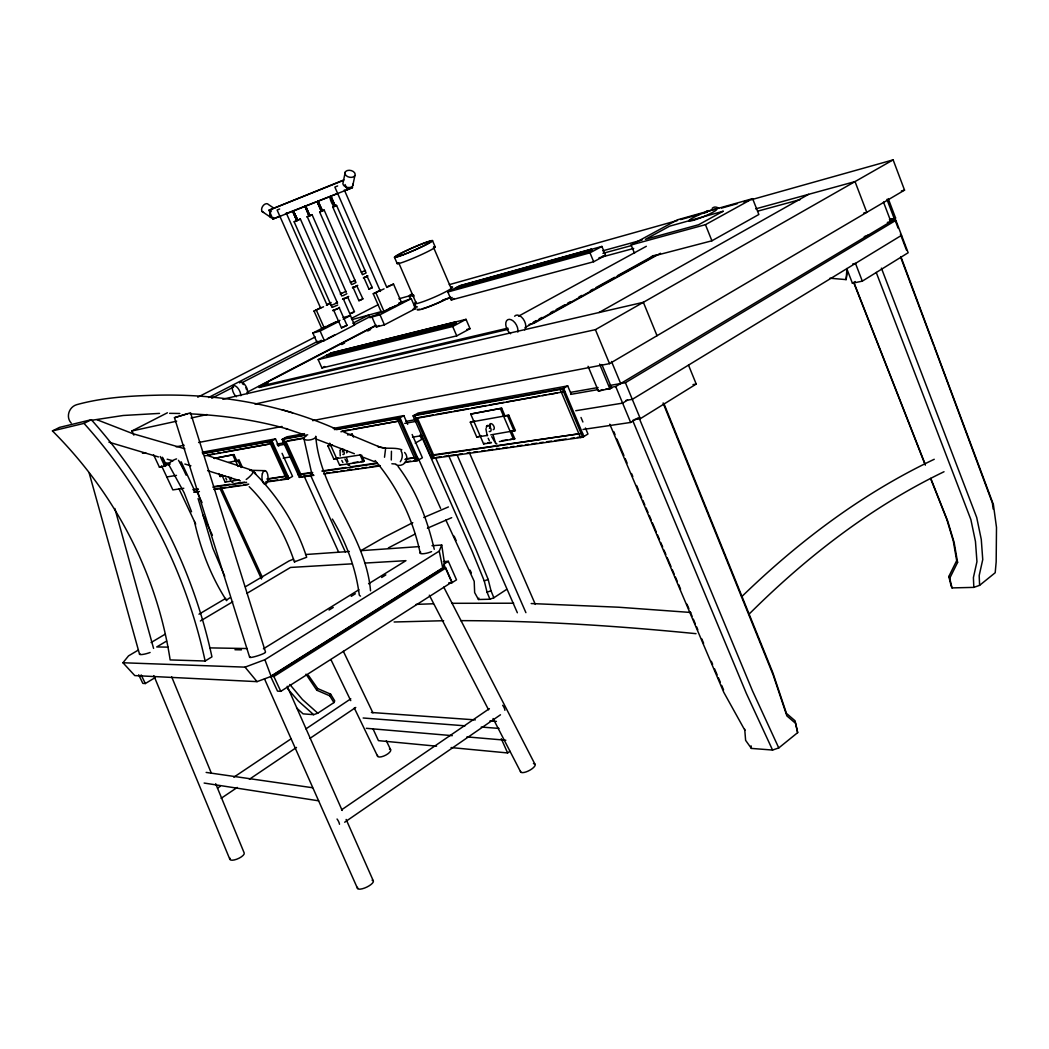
<?xml version="1.0" encoding="UTF-8"?>
<svg xmlns="http://www.w3.org/2000/svg" width="1049" height="1049" viewBox="0 0 1049 1049"><rect width="100%" height="100%" fill="white"/><g stroke="black" fill="none" stroke-linecap="round" stroke-linejoin="round"><path stroke-width="1.5" d="M391.447 451.267L391.29 460.013M321.479 211.151L319.67 212.055L351.533 284.541L353.343 283.912L355.965 282.509L324.154 210.049L322.03 210.98M847.304 271.953L846.11 279.611L829.916 278.221M384.511 457.246L385.507 449.365M846.949 268.623L846.11 279.611M340.046 450.401L340.23 455.974M345.252 172.062L343.18 182.277A5.153 3.449 12.6 0 0 347.534 187.469A5.153 3.449 12.6 0 0 352.962 184.021M352.752 185.791L354.877 175.603A5.179 3.449 12.6 0 0 349.147 170.279A5.179 3.449 12.6 0 0 346.157 175.629A5.179 3.449 12.6 0 0 354.877 175.603M346.222 292.238L312.038 214.639L307.278 216.697L341.764 296.067M506.667 589.381L493.869 597.773L489.935 599.228L478.475 599.517L478.895 598.153M294.179 221.759L300.381 219.031L294.153 221.824L332.035 307.396M138.389 650.039L128.529 655.874L122.956 662.758L134.783 675.595L257.044 681.64L271.153 676.395L442.796 568.191L444.54 563.706L441.721 545.021L431.991 545.703M122.956 662.758L245.06 667.138L264.886 659.703L439.243 551.118L441.721 545.021M296.618 707.983L303.095 713.858L313.664 714.671L317.781 713.176L333.936 702.581L334.736 700.876L330.592 694.123L317.65 688.537L308.432 675.359M333.936 702.581L329.779 695.828L330.592 694.123M900.868 256.625L993.39 504.569L996.498 527.424L996.17 561.884L995.199 572.728L979.609 585.342L973.826 587.374L952.046 587.912L951.168 586.076L948.834 576.491L956.688 560.638L953.266 540.851L946.801 519.412L930.581 478.475M952.046 587.912L949.712 578.287L957.593 562.395L954.157 542.556L947.68 521.051L930.804 478.475M329.779 695.828L316.811 690.229L317.65 688.537M496.977 444.015L495.443 443.452M349.737 465.494L348.189 465.153M232.93 482.527L232.511 482.016A1.547 0.682 -76.9 0 0 231.79 482.12M490.145 427.441L490.04 427.572A1.954 0.97 -60.9 0 1 489.411 428.294M343.469 450.873L343.377 450.978A1.731 0.761 -62.5 0 1 342.328 451.896M748.802 614.399C806.038 557.307 870.945 506.929 944.021 471.735M741.551 596.829C798.328 541.677 862.488 493.253 934.239 459.278M233.547 484.468L232.826 484.572M744.711 729.199L745.616 740.345L751.359 748.409L772.562 750.048L778.764 747.937L797.66 732.635L795.076 720.794L786.448 713.386L772.825 672.684L663.873 403.445M340.741 449.431L341.62 449.287M350.366 467.657L349.474 467.788M388.694 308.839L395.067 306.347L392.195 307.147M451.096 747.57L507.611 752.946L509.932 751.268M341.463 327.865L346.983 325.321L341.463 327.865L333.648 310.098M347.573 296.906L354.496 311.737L352.7 312.825L349.907 313.848L343.325 298.847M368.946 289.118L372.29 287.583L368.946 289.118L363.911 277.631M344.675 822.232L500.478 714.789M333.28 310.098L332.73 310.635L337.175 308.983M341.515 809.867L489.385 708.652M347.599 297.142L348.701 296.474L347.35 296.88M343.666 298.611L342.564 299.28L345.2 298.296M497.593 446.468L496.452 446.638M330.999 304.944C329.334 306.754 341.253 301.024 336.204 302.571M486.946 425.828L488.087 425.645M221.116 798.341L237.271 787.445M249.387 779.263L296.513 747.452M309.98 738.365L355.755 707.459M356.791 285.905L362.875 298.86L360.528 300.132L358.902 300.683L353.067 287.4M217.536 788.127L220.251 786.304M233.848 777.191L290.966 738.902M305.928 728.885L350.799 698.804M361.315 272.229L365.498 270.537L364.475 270.786M280.791 691.33L451.962 582.09L445.746 568.047L442.206 568.217L270.616 676.369L277.526 691.147L280.791 691.33L273.868 676.513L270.616 676.369M448.749 582.851L451.988 582.719L456.512 579.835L448.329 561.32L443.412 561.595M273.868 676.513L445.746 568.047M448.329 561.32L443.779 564.178L451.988 582.719M634.002 419.639L640.323 418.695L696.221 384.065L688.498 365.118M846.74 268.544L852.417 283.243L862.317 281.132L908.159 252.743L895.872 220.342L887.362 222.427M852.417 283.243L855.184 281.525M263.378 648.833L358.889 589.774M368.579 583.782L405.95 560.664L365.301 563.051M583.021 429.461L630.659 422.445L638.015 417.895M329.084 610.033L333.241 607.463M351.231 596.33L355.375 593.76M381.666 577.475L385.822 574.904M249.177 486.684C270.209 507.624 285.053 533.849 294.415 561.884L295.293 561.346M570.879 393.427L567.706 385.914L418.131 413.044L413.096 415.876L431.847 458.597L582.693 437.236L587.964 434.011L585.434 427.992M582.562 433.289L430.601 455.764L431.755 455.096M581.71 436.804L580.49 437.538L560.192 389.441L561.425 388.72M627.551 400.128L622.621 403.131L575.744 410.723M901.55 235.33L632.298 399.354L626.004 400.377M205.132 661.014L211.937 656.858C192.937 568.768 151.515 486.828 91.315 419.705L59.57 427.376L52.45 430.929C114.629 492.978 156.812 572.885 170.148 659.926L205.132 661.014C186.093 572.688 144.487 490.565 83.999 423.376L52.45 430.929M138.691 674.795L142.834 683.397L145.326 683.542L155.121 677.628M588.056 366.285L598.428 391.107L611.685 388.104L601.877 364.554M889.696 219.923L895.584 218.022L888.228 198.615M610.885 387.356L615.711 386.517L894.758 219.241L898.154 228.184M609.377 385.534L625.401 382.715L895.872 220.342M598.428 391.107L602.991 389.612M166.594 641.083L156.734 646.945L168.05 647.141M200.385 620.995L232.786 601.759M246.869 593.393L290.521 567.443L352.294 563.824M499.39 441.59L514.797 438.784L511.676 431.506M490.775 434.876L515.374 430.562L508.804 415.234L504.136 416.02M504.805 415.496L501.684 408.218L470.686 414.067L483.602 443.911L484.782 443.216M151.082 642.539L165.165 634.199M198.982 614.203L225.758 598.376M245.479 586.706L289.157 560.874L293.628 559.143M312.576 420.623L609.521 363.649L904.54 190.131L893.132 159.868L751.477 199.69M564.965 391.552L414.342 418.735M360.843 550.673L384.065 537.35L412.808 522.651M474.581 420.951L470.293 422.157L476.731 437.04L481.032 435.859M413.096 415.876L562.382 389.048L567.706 385.914M431.847 458.597L433.001 457.928M434.758 457.679L433.604 458.361L414.827 415.561L415.994 414.906M470.293 422.157L508.804 415.234M416.873 460.223L415.732 460.891L397.151 418.748L398.305 418.092M404.508 462.478L417.436 460.642L422.393 457.77L412.152 434.522M417.358 457.18L404.888 459.475M470.686 414.067L501.684 408.218M415.234 443.15L421.737 439.413L419.902 435.217M329.753 443.176L339.627 465.153L363.124 461.691L364.252 461.049L361.577 455.056M254.986 404.062L595.399 329.661L893.132 159.868M339.627 465.153L340.741 464.523M599.005 312.536L808.595 194.34M336.48 429.644L398.843 418.433L403.839 415.627L407.681 424.347M304.472 433.643L286.836 436.843L282.115 439.413L299.371 477.374L300.447 476.771M301.837 476.574L300.761 477.177L283.492 439.164L284.581 438.574M401.243 420.61L340.886 431.755M329.006 445.235L327.891 445.851L333.805 459.016L338.001 457.915M287.859 475.905L267.495 479.275M287.636 478.58L286.561 479.183L269.475 441.681L270.55 441.104M651.311 256.625L711.904 240.798L758.847 214.494L752.618 198.654L677.418 219.831L631.092 244.968L634.501 253.307M265.397 482.186L287.924 479L292.553 476.39L282.063 453.325M351.087 434.745L352.228 434.116L353.552 437.105M536.249 320.574L533.403 322.148L533.889 323.302L660.477 253.268M539.094 319.001L541.94 317.441M550.476 312.72L553.321 311.147M556.167 309.573L564.703 304.853M567.548 303.279L570.394 301.706M578.93 296.985L581.775 295.412M590.312 290.704L593.157 289.131M596.002 287.557L614.504 277.329M617.35 275.756L654.34 255.313M525.09 327.511L656.766 254.697M631.092 244.968L705.452 224.67L752.618 198.654M221.693 474.659L225.102 482.042L226.138 481.478M350.877 313.166L349.907 313.848M328.966 325.269L329.871 324.77M218.703 473.558L220.067 476.508L221.103 475.931M194.117 492.283L195.127 491.732M518.534 316.182L646.341 246.292M228.695 462.373L239.146 460.236L242.227 466.936M273.042 443.373L205.158 455.791M456.735 335.864L470.044 328.678L466.031 319.342L330.71 353.107L318.188 359.637L321.912 367.963L456.735 335.864L452.709 326.501L318.188 359.637M591.4 249.138L587.427 251.262L456.118 287.649L456.538 288.645L587.886 252.363L591.859 250.239L591.4 249.138L459.895 285.682L447.831 291.989L451.254 299.962L593.668 261.752L605.561 255.327L601.903 246.436L459.16 286.075M202.483 453.719L270.812 441.445L275.494 438.902L278.772 446.113M338.001 308.485L339.522 307.37M233.966 454.597L214.166 458.413L233.966 454.597L237.231 461.678M332.782 207.02L335.234 205.958L330.973 196.215L334.985 206.076L332.782 207.046L362.364 274.589M336.559 205.381L335.051 206.115L336.559 205.355L366.114 272.95L362.679 274.576M337.726 305.023L332.507 307.305M324.154 210.088L322.358 210.954M343.01 298.86L344.308 298.27M348.255 296.906L346.118 297.89M450.873 324.377L455.305 321.991L455.804 323.158L451.372 325.531L327.026 356.306L326.554 355.27L450.873 324.377L451.372 325.531M452.709 326.501L466.031 319.342M447.831 291.989L589.984 252.822L601.903 246.436M388.366 547.906L415.286 533.954M352.792 287.413L353.539 287.02M353.919 286.901L352.425 287.767L353.972 287.203M312.025 214.678L306.859 216.946M366.586 276.556L367.858 275.913L366.521 276.333M367.53 276.123L365.97 276.857M341.568 293.182L340.256 294.061L345.921 291.36M164.234 464.419L166.896 463.002M153.56 454.702L159.461 467.277L160.799 466.569M159.461 467.277L166.175 465.625L162.228 457.194M351.205 281.735C347.232 284.017 358.325 279.27 354.234 280.411M321.912 367.963L324.692 366.507M451.254 299.962L454.073 298.48M327.026 356.306L329.806 354.85M456.538 288.645L460.327 286.679M247.026 392.313L376.132 325.151M508.359 329.268L259.378 387.435L258.959 386.53L376.014 325.623M259.378 387.435L268.046 382.924M341.725 344.544L344.61 343.049M367.727 330.999L370.612 329.504M381.836 311.855L371.936 316.968L376.329 326.973L379.148 325.492M376.329 326.973L384.406 324.849L415.561 308.59L411.247 298.624L398.817 303.095M211.793 398.279L233.481 387.094M242.162 382.61L323.144 340.846M327.485 338.617L334.71 334.88M353.513 325.19L369.418 316.982L374.152 315.697M325.806 326.423L312.851 333.031L317.073 342.512L324.351 340.597L354.614 324.993L350.445 315.552L343.075 317.598M380.013 290.35L373.26 293.772L381.534 312.668L388.812 308.917M381.534 312.668L401.701 302.899L393.506 284.069L386.753 286.915M371.936 316.968L380 314.779L411.247 298.624M208.567 397.519L317.821 341.266M352.792 323.262L368.815 315.015L370.061 317.86M317.073 342.512L321.387 340.282M312.851 333.031L320.115 331.064L338.893 321.466M343.22 319.25L350.445 315.552M133.905 435.138L131.938 430.955L167.394 412.782M197.776 397.191L315.238 336.965M351.389 318.437L378.453 304.564M496.282 443.425L496.374 443.386A1.954 1.088 -75.1 0 0 495.836 443.216M321.112 307.488L314.018 311.055L321.977 328.953L336.1 321.728M321.977 328.953L339.955 320.338M373.26 293.772L384.052 288.868M386.753 287.492L393.506 284.069M489.267 425.422L490.408 425.238M83.999 423.376L91.315 419.705M326.79 304.63L331.051 302.492M314.018 311.055L323.538 306.78M326.383 305.351L330.645 303.2M319.67 212.055L322.476 210.81L317.808 201.369L317.126 201.67L321.361 211.295L317.218 201.657M330.973 196.215C326.855 198.667 341.187 217.877 330.081 196.596M309.757 215.674C296.08 186.381 317.926 235.959 305.81 206.05M297.811 220.198L293.235 210.967L297.811 220.198L296.723 220.67L292.645 211.255L296.801 220.644M349.16 464.969L349.238 464.93A1.731 0.852 -76.3 0 0 348.347 465.061M318.253 201.185L317.572 201.5M292.999 211.098L293.589 210.823M389.612 308.327L390.844 307.737M338.525 308.34L333.648 310.202M347.403 297.365L345.055 298.44M356.621 286.089L354.588 287.02M343.915 179.903L268.95 210.22L272.91 219.097L352.621 187.601L345.003 190.577M272.91 219.097L280.922 215.622M427.415 528.211L451.699 517.668M423.77 517.511L448.421 506.942M304.708 206.522L305.574 206.168M366.088 276.844L364.357 277.579M351.717 312.759L353.487 312.025M331.051 324.207L332.336 323.643M279.637 208.987L277.106 210.036L320.574 307.947M337.647 185.935L334.867 187.076L380.459 291.438M308.983 216.015L305.141 206.365M310.006 215.556L305.377 206.22M335.234 205.958L330.514 196.399M365.288 277.146L363.715 277.801M268.95 210.22L343.298 180.454M353.605 287.413L357.748 285.433L356.188 285.918M342.892 295.726L346.878 293.72M864.245 236.654L868.69 234.871M285.498 213.826L316.011 201.906M319.066 200.713L337.372 193.567M489.935 599.228L487.064 592.213L484.258 580.91L488.178 579.441L476.023 549.65L435.689 458.072M487.064 592.213L490.998 590.744L488.178 579.441M249.675 657.356L174.462 417.686L175.249 417.41L190.551 412.782L265.528 652.085M344.347 298.637L343.338 298.939M333.516 323.184L334.919 322.79L328.966 325.662M187.837 413.673L174.462 417.686M398.908 298.808L409.923 295.713M449.274 284.646L677.51 220.487M680.657 219.608L699.539 214.298M702.686 213.406L707.406 212.082M721.581 208.095L737.316 203.676M743.61 201.906L748.33 200.582M398.987 303.659L401.701 302.899M469.716 284.069L474.423 282.771M477.544 281.906L482.252 280.608M496.334 276.7L501.042 275.402M549.584 261.948L554.278 260.65M568.374 256.743L573.069 255.445M588.725 251.104L591.859 250.239M351.848 319.67L381.954 311.409M602.729 250.829L642.145 240.011M755.686 208.856L855.027 181.595L866.776 212.344L863.602 213.144M602.965 253.333L631.367 245.597M757.614 211.19L800.217 199.572M602.414 256.179L605.561 255.327M414.25 307.698L417.41 306.846M442.665 300.014L452.145 297.457M598.979 257.805L633.714 248.429M412.834 309.324L415.561 308.59M901.379 190.957L904.54 190.131M455.305 321.991L330.737 353.08L331.209 354.129M452.657 323.944L455.804 323.158M889.447 219.529L895.584 218.022M889.998 220.421L894.758 219.241M334.107 206.443L329.924 196.688M466.884 329.438L470.044 328.678M258.959 386.53L507.873 328.14M529.102 324.429L533.889 323.302M367.006 276.162L372.29 287.583M222.794 399.21L643.365 302.309L657.028 335.706M852.667 264.02L855.486 263.391L862.317 281.132M131.938 430.955L176.678 421.173M191.062 418.026L207.046 414.539M362.875 298.86L358.902 300.683M91.093 420.374L123.218 415.483L159.514 413.398M142.428 453.273L145.641 452.657M176.14 446.808L184.165 445.261M198.602 442.494L282.076 426.471M202.182 452.198L275.494 438.902M333.32 428.412L403.839 415.627M203.519 453.168L271.888 440.855L289 478.396L280.948 479.537M283.217 438.823L304.013 435.073M334.408 429.605L399.997 417.79L418.59 459.973L413.726 460.668M414.25 415.22L563.615 388.327L583.913 436.489L577.422 437.407M282.115 439.413L307.698 434.811M207.781 454.951L214.153 453.824M217.34 453.26L220.513 452.696M223.699 452.132L268.269 444.212M287.57 440.79L303.581 437.944M342 431.126L350.012 429.71M353.211 429.133L398.043 421.187M418.721 417.515L433.185 414.945M436.397 414.368L450.86 411.811M454.086 411.234L468.549 408.664M471.762 408.1L486.225 405.53M489.437 404.966L503.9 402.396M507.113 401.819L539.252 396.116M542.464 395.552L545.69 394.975M548.902 394.411L556.94 392.982M283.269 441.957L304.079 438.272M164.863 463.828L170.41 462.858M276.923 444.094L285 442.678M406.042 421.357L415.719 419.652M570.643 392.352L598.087 387.527M164.798 465.271L169.623 464.432M277.526 445.576L285.577 444.173M404.744 423.363L416.02 421.396M570.617 394.398L597.996 389.612M605.889 389.113L611.685 388.104M347.56 434.929L352.228 434.116M236.012 460.76L239.146 460.236M693.009 384.59L696.221 384.065M327.891 445.851L332.507 445.091M166.791 476.954L176.481 475.381M283.178 458.111L291.255 456.8M412.493 437.158L422.183 435.597M342.354 449.667L343.915 449.418M510.693 431.283L515.374 430.562M220.067 476.508L224.788 475.774M333.805 459.016L360.043 454.978M476.731 437.04L487.654 435.348M234.019 480.311L237.166 479.839M353.277 462.675L357.984 461.98M361.118 461.508L364.252 461.049M487.942 442.757L491.102 442.285M502.169 440.646L506.903 439.951M510.063 439.479L514.797 438.784M225.102 482.042L239.277 479.957M483.602 443.911L491.496 442.757M183.785 488.283L172.849 489.896L161.572 465.835M192.937 489.621L197.763 488.926M213.852 486.605L229.941 484.271M234.766 483.576L244.417 482.186M266.944 478.921L286.246 476.128M299.306 474.24L312.235 472.378M321.938 470.975L346.196 467.461M351.048 466.766L376.919 463.029M406.029 458.819L414.119 457.639M433.381 454.86L494.997 445.956M498.249 445.484L579.323 433.762M193.541 489.949L198.366 489.24M212.829 487.156L246.594 482.291M298.218 474.856L312.772 472.758M322.463 471.355L377.417 463.435M193.999 491.889L197.225 491.43M214.927 488.913L226.204 487.313M229.416 486.854L240.693 485.254M243.906 484.795L248.744 484.113M266.459 481.596L277.723 479.996M302.06 476.534L313.389 474.922M326.344 473.086L329.583 472.627M332.808 472.168L337.673 471.473M340.899 471.014L344.138 470.555M347.376 470.096L352.228 469.401M355.467 468.942L358.706 468.483M361.944 468.024L366.796 467.343M370.035 466.871L379.751 465.494M407.261 461.586L410.5 461.127M436.253 457.469L441.118 456.774M444.356 456.315L447.608 455.856M450.847 455.397L455.725 454.702M458.964 454.243L462.216 453.784M467.08 453.089L470.319 452.63M473.571 452.171L476.81 451.699M481.688 451.018L484.926 450.546M488.178 450.087L493.043 449.405M496.282 448.933L499.534 448.474M502.773 448.015L507.65 447.32M510.889 446.861L514.141 446.402M517.38 445.943L522.258 445.248M525.497 444.789L528.748 444.33M531.987 443.858L536.852 443.176M540.104 442.717L543.343 442.245M546.595 441.786L551.459 441.091M554.711 440.632L566.067 439.02M570.931 438.325L574.183 437.866M194.603 492.217L199.428 491.535M213.904 489.477L247.695 484.69M299.371 477.374L313.926 475.315M323.63 473.938L380.236 465.913M294.415 561.884L306.675 557.242C296.159 524.788 277.579 495.508 253.176 471.722M343.036 450.257L343.77 450.178M489.699 426.746L490.473 426.668M305.547 554.528L349.317 551.472M360.672 550.686L419.023 546.608M416.112 604.381L433.421 603.765M394.122 621.991L443.648 620.72M385.652 448.343L377.732 446.441C385.494 449.746 394.057 446.795 401.846 449.785M451.765 603.306L513.643 603.214M265.056 470.673L249.767 470.267L252.18 470.581M460.747 620.654C539.343 620.706 617.848 625.938 696.025 633.675M169.623 413.345L179.825 413.49M210.062 647.889L247.223 648.544M234.963 649.737L241.427 649.856M531.187 603.542L618.477 607.214L690.727 612.472M190.066 413.844C222.978 415.391 255.851 419.941 287.557 429.067L286.01 428.608L302.335 434.142M391.867 463.763L395.866 464.038M371.398 712.481L475.315 719.889M489.922 720.925L496.413 721.397M363.151 718.001L465.061 725.816M481.229 727.049L499.022 728.412M366.324 728.308L452.303 735.651M466.91 736.896L505.841 740.227M436.568 746.18L378.44 740.646L373.195 729.225M206.142 772.418L312.563 787.733M204.135 783.052L318.647 800.82M158.491 456.958L108.952 442.167M335.129 428.608C279.886 404.285 219.32 394.004 159.146 395.145C131.466 395.788 103.418 397.283 76.616 404.704C68.959 407.012 65.576 417.043 71.214 423.088M374.362 461.626L363.374 457.338M167.171 459.226L173.033 460.799M184.86 464.051L190.879 465.756M281.932 409.674L292.527 412.755M184.847 448.775L132.974 433.722L97.216 419.836M207.623 470.66L240.391 480.875M207.597 455.568L251.052 469.939M316.444 439.203L354.378 453.719M343.875 432.096L379.043 446.769M273.907 208.2L268.505 204.568A4.799 3.173 -57 0 0 262.604 206.391A4.799 3.173 -57 0 0 263.548 212.396M262.145 211.544L270.236 217.025M317.781 713.176L302.44 699.513L289.852 684.472M313.664 714.671L298.336 701.02L287.583 688.682M254.697 472.876L255.681 474.017L254.264 471.906M245.06 667.138L257.044 681.64M375.136 460.537C397.65 487.182 413.004 519.137 420.229 553.229M494.944 442.167L491.732 436.672M316.811 690.229L306.006 674.179M398.004 466.372C416.505 490.722 427.349 519.74 434.26 549.296M230.36 479.931L228.551 476.731M346.931 462.583L344.964 459.016M178.487 460.301L183.352 468.549M168.627 464.405L184.139 492.768L191.547 511.781M744.869 730.274L723.771 692.301L609.784 424.189M478.475 599.517L474.646 592.58L474.2 581.303L445.851 520.029M332.389 519.071C346.052 542.399 355.834 567.994 359.256 594.901A5.927 2.859 -10 0 0 360.515 596.094M429.343 595.203L488.572 709.806M493.069 718.513L520.802 772.195M443.766 587.125L534.846 764.013M225.719 478.003L226.702 479.931M956.688 560.638L957.593 562.395M341.804 460.432L342.879 462.57M224.735 576.268L212.816 548.207L198.091 498.537M772.562 750.048L746.259 693.219L632.639 420.347M948.834 576.491L949.712 578.287M778.764 747.937L752.566 691.029L639.051 417.856M330.907 659.572L350.746 700.653M354.287 707.983L377.666 756.408M141.169 674.927L145.326 683.542M343.338 651.272L372.933 712.874M386.32 740.738L390.556 749.537M488.178 438.259L489.345 440.698M178.907 488.611L195.704 524.133M196.53 490.827L202.051 502.615M202.732 514.587L212.396 535.213M162.962 458.138L165.572 463.71M160.222 456.499L164.837 466.346M181.175 461.822L194.471 490.303M180.166 462.373L186.145 475.184M470.057 570.118L471.368 572.938M238.084 460.813L241.165 467.513M232.904 455.174L238.123 466.503M221.313 487.693L262.46 577.566M220.211 488.913L261.476 578.996M270.812 441.445L287.924 479M310.386 474.83L345.409 552.128M304.026 475.866L338.565 551.958M285.918 441.498L301.168 475.105M454.151 536.183L456.092 540.523M418.263 458.4L440.632 508.45M320.115 331.064L324.351 340.597M501.265 738.666L507.611 752.946M359.964 454.597L363.124 461.691M286.285 213.039L327.026 304.997M316.431 310.347L324.403 328.285M264.492 678.834L357.552 888.516M300.381 219.031L337.529 303.109M339.181 307.672L346.983 325.321M293.418 210.915L297.575 220.316M292.815 211.151L296.972 220.539M287.229 686.282L342.171 810.471M346.131 819.439L373.274 880.78M420.636 434.365L472.102 551.131L484.258 580.91M318.162 201.211L322.476 210.81L321.466 211.347L317.375 201.552M317.808 201.369L322.227 210.928M398.843 418.433L417.436 460.642M304.957 206.404L309.14 215.91M448.487 455.227L517.354 612.76M375.948 292.986L384.236 311.933M330.291 196.53L334.552 206.273M380 314.779L384.406 324.849M417.279 417.856L434.102 456.21M345.082 184.545L347.455 190M344.334 189.974L386.57 286.849M457.325 455.423L525.903 612.655M398.672 262.722L416.217 303.213M394.516 257.411L397.23 263.653M469.165 452.211L535.344 604.408M507.598 415.942L514.18 431.27M433.473 247.236L450.873 287.767M500.478 408.913L513.604 439.492M696.536 626.725L697.821 629.741M701.689 638.762L703.617 643.273M711.34 661.316L712.638 664.319M714.566 668.829L717.136 674.848M718.434 677.851L720.361 682.361M721.646 685.364L723.574 689.875M432.45 240.549L435.138 246.803M613.783 431.624L615.055 434.627M616.956 439.111L623.932 455.568M625.191 458.57L627.092 463.055M631.524 473.532L632.796 476.521M636.599 485.503L638.5 489.988M639.759 492.991L641.66 497.475M642.932 500.465L644.833 504.962M646.105 507.952L648.007 512.437M649.265 515.426L651.167 519.924M652.452 522.927L656.281 531.961M657.553 534.964L659.467 539.474M660.752 542.49L662.666 547.001M663.951 550.004L665.866 554.528M667.138 557.53L670.967 566.552M672.252 569.568L674.166 574.078M675.451 577.094L677.366 581.605M678.637 584.608L680.552 589.118M686.951 604.172L688.865 608.682M690.137 611.685L692.052 616.209M693.337 619.212L695.251 623.722M581.002 417.476L582.903 421.986M562.382 389.048L582.693 437.236M271.153 676.395L264.886 659.703M611.515 361.499L620.68 383.541M595.399 329.661L609.521 363.649M615.711 386.517L630.659 422.445M599.595 364.069L610.02 389.1M625.401 382.715L640.323 418.695M153.849 675.635L229.875 859.367M589.984 252.822L593.668 261.752M587.427 251.262L587.886 252.363M171.695 676.88L211.347 773.192M215.688 783.734L244.194 852.955A7.841 2.714 -24.2 0 1 236.694 859.236A7.841 2.714 -24.2 0 1 230.019 858.161M490.998 590.744L493.869 597.773M663.073 403L773.192 675.058L786.855 715.877L795.522 723.286L797.66 732.635M346.511 457.77L347.888 461.665M705.452 224.67L711.904 240.798M925.388 464.799L853.991 282.679M925.179 464.838L853.978 283.269M493.2 435.309L495.076 441.59M876.23 272.425L970.876 519.583L975.465 541.481L976.947 561.648L973.406 577.579L973.826 587.374M881.409 268.151L976.711 517.485L981.274 539.409L982.743 559.589L979.189 575.534L979.609 585.342M900.422 234.15L906.441 250.042M886.943 199.376L894.312 218.795M883.494 202.077L890.889 221.562M900.685 257.293L933.689 345.344M934.266 346.865L992.367 502.969L993.193 509.053M230.846 477.374L231.383 479.078M487.195 435.715L485.884 428.779M89.231 473.191L139.543 654.235M311.828 473.873L303.922 438.718M114.839 508.477L153.574 648.413M439.243 551.118L442.796 568.191M194.458 521.484C200.674 549.479 211.033 576.491 226.584 600.657A5.271 0.734 -30.5 0 1 230.242 597.563M370.533 590.784C365.708 534.61 320.273 492.532 315.723 436.266A6.045 2.426 -10.1 0 1 311.697 439.544A6.045 2.426 -10.1 0 1 304.564 439.439A6.045 2.426 -10.1 0 1 306.151 436.122M751.071 745.852L751.359 748.409M446.835 298.598A19.026 1.954 -23.5 0 1 422.196 308.786M419.954 309.258A19.026 1.954 -23.5 0 1 418.826 309.206M450.244 296.998A20.718 2.124 -23.5 0 1 428.058 307.082A20.718 2.124 -23.5 0 1 417.345 309.258M451.004 286.888A20.731 2.059 -23.5 0 1 433.434 297.575A20.731 2.059 -23.5 0 1 416.02 301.942M433.853 246.935A20.823 1.573 -23.6 0 1 418.433 255.982A20.823 1.573 -23.6 0 1 397.348 263.155M273.514 217.549A4.812 3.16 -56.9 0 1 269.829 216.212A4.812 3.16 -56.9 0 1 271.468 210.875M415.299 304.774A4.917 2.741 62.9 0 1 414.132 304.708M410.093 297.641A4.917 2.741 62.9 0 1 413.883 296.579M242.345 383.724A5.245 2.452 62.2 0 1 243.617 384.563M245.872 387.75A5.245 2.452 62.2 0 1 246.515 389.612M239.592 382.924A6.819 3.199 62.2 0 1 245.282 385.271A6.819 3.199 62.2 0 1 247.236 393.742M236.3 396.771A6.832 3.173 62.2 0 1 232.314 388.025A6.832 3.173 62.2 0 1 236.825 386.989A6.832 3.173 62.2 0 1 240.798 395.735M415.889 306.111A6.386 3.567 62.9 0 1 414.368 306.033M409.11 296.854A6.386 3.567 62.9 0 1 414.04 295.464M514.613 316.221A8.628 5.166 61.5 0 1 523.149 318.883A8.628 5.166 61.5 0 1 524.71 329.858M510.588 333.752A8.654 5.14 61.5 0 1 505.854 322.567A8.654 5.14 61.5 0 1 513.118 320.902A8.654 5.14 61.5 0 1 517.839 332.087M705.557 211.964A7.959 5.573 62.1 0 1 709.714 210.797M712.179 208.345A7.933 5.586 62.1 0 1 718.749 208.266M252.298 471.644A6.609 1.298 -42.9 0 1 252.062 473.964A6.609 1.298 -42.9 0 1 246.2 479.485M431.559 551.617A7.304 1.731 -14.7 0 1 422.931 553.754A7.304 1.731 -14.7 0 1 420.728 552.194M169.741 464.419A5.311 1.154 -30 0 1 170.017 462.386A5.311 1.154 -30 0 1 176.573 458.911M150.099 652.478A7.54 1.39 -16.1 0 1 142.074 654.524A7.54 1.39 -16.1 0 1 139.884 653.593M265.266 652.596A8.379 1.049 -17.9 0 1 255.34 656.504A8.379 1.049 -17.9 0 1 249.977 656.831M389.415 748.986A7.317 2.675 -26.5 0 1 385.783 755.123A7.317 2.675 -26.5 0 1 377.535 755.319M533.43 763.593A8.195 2.793 -27.5 0 1 530.099 770.058A8.195 2.793 -27.5 0 1 520.488 771.133M372.08 880.177A8.772 2.806 -25.4 0 1 366.953 887.021A8.772 2.806 -25.4 0 1 357.578 887.31M502.681 705.308A5.717 2.701 55.9 0 1 504.884 710.291M337.057 819.02A6.084 2.308 56.9 0 1 339.496 824.252M401.006 450.755A7.802 5.494 -82.6 0 1 400.285 461.757M404.612 452.447A7.658 7.605 -19.2 0 1 396.194 464.851M340.387 450.087A2.963 1.469 60.6 0 1 342.289 449.536A2.963 1.469 60.6 0 1 344.229 452.932A2.963 1.469 60.6 0 1 342.826 454.361M347.167 450.926A2.963 1.469 60.6 0 1 346.485 452.788M489.634 425.789A3.344 1.888 59.6 0 1 491.181 423.652A3.344 1.888 59.6 0 1 494.04 426.733A3.344 1.888 59.6 0 1 493.227 429.67M486.448 427.651A3.344 1.875 59.6 0 1 488.283 425.606A3.344 1.875 59.6 0 1 491.05 429.382A3.344 1.875 59.6 0 1 489.201 431.427M364.147 277.408L363.347 277.88L364.187 277.565M723.141 211.255L698.595 224.748L645.437 239.329L669.668 226.151L723.141 211.255M402.764 254.841A19.131 1.377 -23.6 0 0 430.877 241.637A19.131 1.377 -23.6 0 0 406.881 250.475A19.131 1.377 -23.6 0 0 402.764 254.841M401.819 255.353A20.836 1.495 -23.6 0 0 432.424 240.982A20.836 1.495 -23.6 0 0 406.278 250.619A20.836 1.495 -23.6 0 0 401.819 255.353M694.412 219.988A14.974 1.705 -22.5 0 0 716.559 209.721A14.974 1.705 -22.5 0 0 697.506 215.543A14.974 1.705 -22.5 0 0 694.412 219.988M262.368 473.768A6.792 3.042 88.9 0 0 264.938 484.218A6.792 3.042 88.9 0 0 267.652 474.345A6.792 3.042 88.9 0 0 262.368 473.768"/></g></svg>
